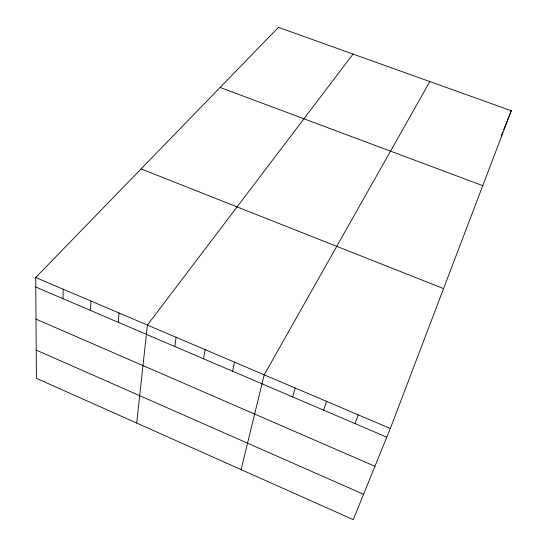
<?xml version="1.0" encoding="UTF-8"?>
<svg xmlns="http://www.w3.org/2000/svg" width="547" height="547" viewBox="0 0 547 547"><rect width="100%" height="100%" fill="white"/><g stroke="black" fill="none" stroke-linecap="round" stroke-linejoin="round"><path stroke-width="0.82" d="M62.98 298.662L63.172 289.206M90.474 310.423L90.939 301.028M118.275 322.313L119.014 312.98M136.688 423.05L147.396 325.075L353.047 54.071M174.808 346.497L176.107 337.301M203.552 358.798L205.139 349.663M232.619 371.228L234.506 362.169M241.09 469.62L264.208 374.818L429.819 81.565M292.659 396.917L295.168 388.008M323.66 410.175L326.504 401.348M355.03 423.597L358.21 414.852M390.305 428.52L511.281 110.74L278.437 27.35L35.719 277.507L36.41 378.319L353.239 519.65L390.305 428.52L35.719 277.507M501.189 135.998L502.734 132.128M503.664 129.81L511.281 110.74M220.12 87.458L482.769 185.645M141.078 168.92L443.569 288.604M35.781 287.025L386.784 437.183M36.006 319.127L374.941 466.297M36.218 350.101L363.564 494.269"/></g></svg>
